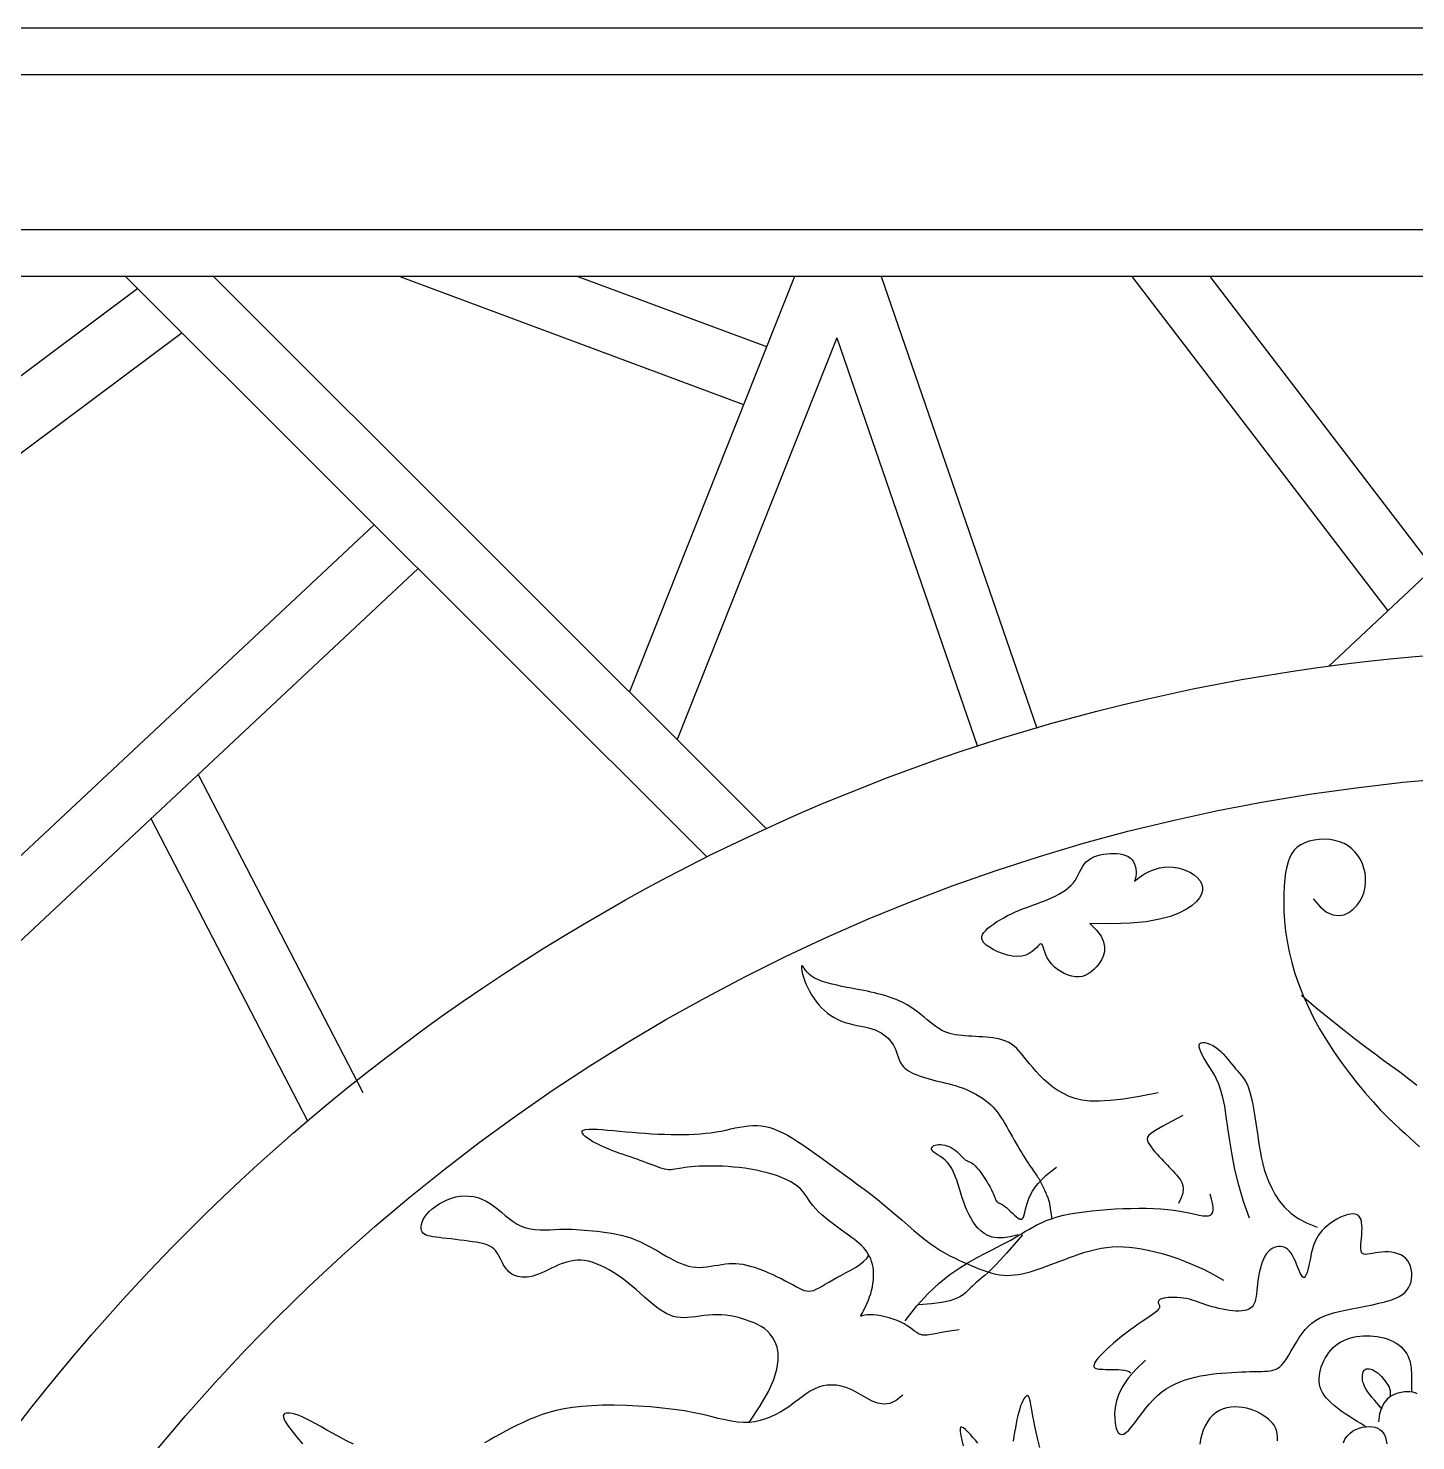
# Model space of a CAD drawing. Extents: x 2475 to 5335, y 627 to 2827.
# Drawn here: x 3400.5 to 3847.7, y 2372.1 to 2827.4 of the extents above; entities that cross this region are included whole.
import ezdxf

# ---------------------------------------------------------------- set-up
doc = ezdxf.new("R2010")
doc.units = 0
doc.header["$MEASUREMENT"] = 0
for name, color, linetype in [('3', 3, 'CONTINUOUS'), ('4', 4, 'CONTINUOUS'), ('7', 7, 'CONTINUOUS')]:
    doc.layers.add(name, color=color, linetype=linetype)

msp = doc.modelspace()

# ---------------------------------------------------------------- linework, layer by layer
at = {"layer": '3', "linetype": 'ByBlock'}
for p, q in [((3431.88, 2747.44), (3619.34, 2560.21)), ((3460.18, 2747.44), (3638.48, 2569.36)), ((3520.25, 2747.44), (3631.07, 2706.2)), ((3577.6, 2747.44), (3638.45, 2724.8)), ((3647.43, 2747.44), (3594.28, 2613.5)), ((3675.4, 2747.44), (3725.55, 2601.8)), ((3756.2, 2747.44), (3838.71, 2639.67)), ((3781.39, 2747.44), (3853.38, 2653.41)), ((3953.71, 2747.44), (3819.58, 2621.73)), ((3435.83, 2743.5), (3267.2, 2617.66)), ((3450.13, 2729.21), (3288.17, 2608.35)), ((3661.08, 2727.6), (3609.69, 2598.11)), ((3661.08, 2727.6), (3706.44, 2595.9)), ((3512.04, 2667.38), (3224.13, 2397.95)), ((3526.2, 2653.24), (3232.41, 2378.3)), ((3455.24, 2586.83), (3508.38, 2484.32)), ((3440.07, 2572.63), (3490.57, 2475.23))]:
    msp.add_line(p, q, dxfattribs=at)
at = {"layer": '3'}
for points in [[(5239.88, 1227.44), (5239.88, 2812.44), (2569.88, 2812.44), (2569.88, 1227.44)], [(5189.88, 1227.44), (5189.88, 2762.44), (2619.88, 2762.44), (2619.88, 1227.44)], [(3814.65, 2546.82), (3816.86, 2544.22), (3818.98, 2542.52), (3821, 2541.61), (3822.88, 2541.36), (3824.62, 2541.67), (3826.2, 2542.42), (3827.59, 2543.49), (3828.78, 2544.76), (3829.75, 2546.14), (3830.5, 2547.58), (3831.05, 2549.08), (3831.4, 2550.61), (3831.57, 2552.15), (3831.56, 2553.69), (3831.37, 2555.21), (3831.03, 2556.69), (3830.53, 2558.11), (3829.89, 2559.46), (3829.1, 2560.72), (3828.17, 2561.88), (3827.1, 2562.92), (3825.91, 2563.82), (3824.59, 2564.59), (3823.15, 2565.19), (3821.6, 2565.62), (3819.97, 2565.87), (3818.29, 2565.97), (3816.62, 2565.9), (3814.98, 2565.69), (3813.41, 2565.33), (3811.95, 2564.82), (3810.64, 2564.19), (3809.52, 2563.42), (3808.56, 2562.5), (3807.76, 2561.43), (3807.1, 2560.19), (3806.56, 2558.76), (3806.13, 2557.13), (3805.78, 2555.28), (3805.52, 2553.19), (3805.32, 2550.87), (3805.19, 2548.33), (3805.15, 2545.59), (3805.22, 2542.67), (3805.41, 2539.6), (3805.75, 2536.4), (3806.23, 2533.09), (3806.89, 2529.71), (3807.74, 2526.26), (3808.77, 2522.76), (3809.99, 2519.22), (3811.4, 2515.65), (3812.99, 2512.06), (3814.77, 2508.45), (3816.74, 2504.84), (3818.9, 2501.22), (3821.23, 2497.63), (3823.71, 2494.09), (3826.27, 2490.65), (3828.87, 2487.34), (3831.46, 2484.22), (3833.99, 2481.32), (3836.4, 2478.69), (3838.66, 2476.36), (3840.71, 2474.37), (3842.59, 2472.65), (3844.32, 2471.11), (3845.93, 2469.68), (3847.45, 2468.27), (3848.91, 2466.81)], [(3742.72, 2538.83), (3744.84, 2536.72), (3746.28, 2534.76), (3747.12, 2532.95), (3747.45, 2531.28), (3747.38, 2529.75), (3746.99, 2528.35), (3746.38, 2527.08), (3745.63, 2525.93), (3744.83, 2524.9), (3743.99, 2523.99), (3743.11, 2523.21), (3742.18, 2522.58), (3741.21, 2522.1), (3740.19, 2521.77), (3739.12, 2521.61), (3738, 2521.63), (3736.83, 2521.82), (3735.64, 2522.18), (3734.45, 2522.68), (3733.3, 2523.31), (3732.2, 2524.05), (3731.18, 2524.89), (3730.29, 2525.79), (3729.53, 2526.76), (3728.93, 2527.76), (3728.47, 2528.76), (3728.12, 2529.71), (3727.85, 2530.57), (3727.62, 2531.31), (3727.4, 2531.87), (3727.17, 2532.22), (3726.89, 2532.31), (3726.54, 2532.12), (3726.09, 2531.7), (3725.55, 2531.12), (3724.88, 2530.45), (3724.08, 2529.77), (3723.14, 2529.13), (3722.05, 2528.61), (3720.78, 2528.29), (3719.35, 2528.2), (3717.79, 2528.34), (3716.17, 2528.67), (3714.55, 2529.15), (3712.99, 2529.75), (3711.55, 2530.43), (3710.29, 2531.16), (3709.26, 2531.89), (3708.52, 2532.61), (3708.06, 2533.3), (3707.85, 2533.98), (3707.87, 2534.65), (3708.1, 2535.31), (3708.52, 2535.97), (3709.1, 2536.63), (3709.82, 2537.3), (3710.65, 2537.98), (3711.6, 2538.67), (3712.63, 2539.36), (3713.74, 2540.04), (3714.91, 2540.71), (3716.14, 2541.36), (3717.41, 2541.98), (3718.7, 2542.57), (3720.01, 2543.12), (3721.32, 2543.65), (3722.64, 2544.15), (3723.96, 2544.63), (3725.27, 2545.11), (3726.57, 2545.59), (3727.85, 2546.08), (3729.11, 2546.59), (3730.35, 2547.12), (3731.54, 2547.69), (3732.69, 2548.28), (3733.78, 2548.91), (3734.8, 2549.58), (3735.73, 2550.3), (3736.57, 2551.05), (3737.3, 2551.86), (3737.93, 2552.72), (3738.46, 2553.61), (3738.94, 2554.51), (3739.39, 2555.41), (3739.83, 2556.3), (3740.31, 2557.15), (3740.85, 2557.94), (3741.47, 2558.66), (3742.2, 2559.29), (3743.03, 2559.83), (3743.95, 2560.29), (3744.94, 2560.67), (3745.98, 2560.97), (3747.05, 2561.19), (3748.15, 2561.34), (3749.24, 2561.43), (3750.33, 2561.45), (3751.38, 2561.4), (3752.4, 2561.27), (3753.35, 2561.07), (3754.24, 2560.78), (3755.04, 2560.4), (3755.74, 2559.92), (3756.32, 2559.35), (3756.78, 2558.68), (3757.12, 2557.93), (3757.36, 2557.14), (3757.5, 2556.33), (3757.57, 2555.54), (3757.57, 2554.79), (3757.52, 2554.11), (3757.43, 2553.53), (3757.32, 2553.07), (3757.21, 2552.74), (3757.12, 2552.54), (3757.09, 2552.45), (3757.13, 2552.48), (3757.28, 2552.63), (3757.55, 2552.88), (3757.99, 2553.25), (3758.6, 2553.71), (3759.37, 2554.24), (3760.3, 2554.81), (3761.35, 2555.38), (3762.53, 2555.92), (3763.8, 2556.39), (3765.17, 2556.76), (3766.59, 2556.99), (3768.07, 2557.07), (3769.57, 2556.98), (3771.06, 2556.74), (3772.51, 2556.37), (3773.89, 2555.86), (3775.16, 2555.24), (3776.31, 2554.5), (3777.28, 2553.66), (3778.07, 2552.74), (3778.63, 2551.73), (3778.93, 2550.65), (3778.96, 2549.52), (3778.68, 2548.34), (3778.05, 2547.13), (3777.07, 2545.9), (3775.69, 2544.65), (3773.87, 2543.41), (3771.56, 2542.22), (3768.67, 2541.12), (3765.11, 2540.18), (3760.82, 2539.42), (3755.71, 2538.92), (3749.7, 2538.7), (3742.72, 2538.83)], [(3764.67, 2484.26), (3758.63, 2483.08), (3753.52, 2482.25), (3749.24, 2481.74), (3745.66, 2481.53), (3742.66, 2481.58), (3740.12, 2481.88), (3737.93, 2482.4), (3735.97, 2483.11), (3734.13, 2483.98), (3732.41, 2484.99), (3730.79, 2486.11), (3729.27, 2487.32), (3727.86, 2488.57), (3726.56, 2489.85), (3725.35, 2491.13), (3724.26, 2492.38), (3723.26, 2493.58), (3722.34, 2494.72), (3721.49, 2495.79), (3720.68, 2496.78), (3719.89, 2497.69), (3719.1, 2498.52), (3718.3, 2499.26), (3717.46, 2499.9), (3716.57, 2500.44), (3715.62, 2500.89), (3714.64, 2501.26), (3713.61, 2501.55), (3712.54, 2501.79), (3711.45, 2501.97), (3710.34, 2502.1), (3709.21, 2502.21), (3708.06, 2502.29), (3706.92, 2502.35), (3705.77, 2502.41), (3704.64, 2502.46), (3703.52, 2502.52), (3702.43, 2502.6), (3701.37, 2502.69), (3700.35, 2502.81), (3699.37, 2502.97), (3698.42, 2503.16), (3697.51, 2503.41), (3696.62, 2503.71), (3695.73, 2504.07), (3694.85, 2504.5), (3693.97, 2505.01), (3693.06, 2505.6), (3692.14, 2506.28), (3691.2, 2507.03), (3690.23, 2507.83), (3689.23, 2508.66), (3688.2, 2509.51), (3687.14, 2510.34), (3686.05, 2511.15), (3684.93, 2511.91), (3683.78, 2512.6), (3682.6, 2513.23), (3681.4, 2513.8), (3680.2, 2514.32), (3679, 2514.78), (3677.8, 2515.2), (3676.62, 2515.57), (3675.47, 2515.91), (3674.34, 2516.21), (3673.23, 2516.48), (3672.12, 2516.74), (3670.99, 2516.98), (3669.82, 2517.22), (3668.59, 2517.46), (3667.28, 2517.71), (3665.88, 2517.97), (3664.37, 2518.25), (3662.79, 2518.56), (3661.18, 2518.91), (3659.57, 2519.29), (3658, 2519.7), (3656.53, 2520.17), (3655.17, 2520.68), (3653.98, 2521.24), (3652.99, 2521.86), (3652.18, 2522.5), (3651.53, 2523.14), (3651.03, 2523.74), (3650.64, 2524.29), (3650.35, 2524.74), (3650.14, 2525.07), (3649.98, 2525.24), (3649.86, 2525.24), (3649.78, 2525.08), (3649.75, 2524.75), (3649.77, 2524.29), (3649.84, 2523.69), (3649.98, 2522.97), (3650.19, 2522.15), (3650.46, 2521.24), (3650.82, 2520.25), (3651.26, 2519.2), (3651.77, 2518.1), (3652.35, 2516.98), (3652.99, 2515.86), (3653.71, 2514.75), (3654.48, 2513.66), (3655.32, 2512.63), (3656.21, 2511.67), (3657.16, 2510.77), (3658.16, 2509.95), (3659.2, 2509.19), (3660.3, 2508.51), (3661.43, 2507.91), (3662.6, 2507.38), (3663.82, 2506.93), (3665.06, 2506.56), (3666.32, 2506.25), (3667.59, 2505.98), (3668.85, 2505.72), (3670.09, 2505.47), (3671.29, 2505.2), (3672.44, 2504.88), (3673.52, 2504.51), (3674.53, 2504.06), (3675.46, 2503.55), (3676.31, 2502.97), (3677.07, 2502.36), (3677.76, 2501.71), (3678.37, 2501.03), (3678.9, 2500.35), (3679.35, 2499.66), (3679.72, 2498.98), (3680.03, 2498.32), (3680.28, 2497.67), (3680.5, 2497.04), (3680.7, 2496.42), (3680.89, 2495.82), (3681.08, 2495.25), (3681.29, 2494.69), (3681.54, 2494.15), (3681.83, 2493.64), (3682.17, 2493.15), (3682.57, 2492.67), (3683.03, 2492.22), (3683.58, 2491.77), (3684.21, 2491.35), (3684.93, 2490.93), (3685.76, 2490.53), (3686.66, 2490.14), (3687.64, 2489.76), (3688.68, 2489.4), (3689.76, 2489.06), (3690.86, 2488.73), (3691.96, 2488.43), (3693.06, 2488.14), (3694.15, 2487.88), (3695.21, 2487.63), (3696.27, 2487.38), (3697.31, 2487.13), (3698.36, 2486.85), (3699.41, 2486.56), (3700.48, 2486.22), (3701.56, 2485.84), (3702.66, 2485.4), (3703.77, 2484.91), (3704.88, 2484.37), (3705.98, 2483.79), (3707.04, 2483.17), (3708.06, 2482.51), (3709.03, 2481.82), (3709.94, 2481.11), (3710.76, 2480.37), (3711.52, 2479.6), (3712.22, 2478.81), (3712.88, 2477.99), (3713.5, 2477.13), (3714.1, 2476.23), (3714.69, 2475.3), (3715.28, 2474.32), (3715.87, 2473.3), (3716.48, 2472.24), (3717.09, 2471.17), (3717.7, 2470.08), (3718.32, 2468.99), (3718.93, 2467.91), (3719.53, 2466.85), (3720.13, 2465.83), (3720.72, 2464.85), (3721.29, 2463.92), (3721.84, 2463.04), (3722.38, 2462.21), (3722.89, 2461.43), (3723.37, 2460.7), (3723.83, 2460.03), (3724.26, 2459.41), (3724.65, 2458.84), (3725.01, 2458.33), (3725.34, 2457.85), (3725.65, 2457.41), (3725.94, 2456.98), (3726.2, 2456.58), (3726.45, 2456.17), (3726.68, 2455.77), (3726.91, 2455.35), (3727.12, 2454.93), (3727.32, 2454.5), (3727.52, 2454.07), (3727.71, 2453.64), (3727.9, 2453.21), (3728.08, 2452.79), (3728.26, 2452.37), (3728.44, 2451.97), (3728.62, 2451.58), (3728.8, 2451.2), (3728.96, 2450.83), (3729.11, 2450.47), (3729.25, 2450.12), (3729.37, 2449.79), (3729.48, 2449.46), (3729.56, 2449.14), (3729.63, 2448.79), (3729.7, 2448.36), (3729.78, 2447.81), (3729.88, 2447.1), (3730.02, 2446.17), (3730.21, 2445), (3730.45, 2443.52)], [(3810.89, 2515.72), (3815.55, 2511.8), (3819.95, 2508.19), (3824.07, 2504.89), (3827.89, 2501.9), (3831.41, 2499.2), (3834.61, 2496.8), (3837.47, 2494.68), (3839.97, 2492.85), (3842.11, 2491.3), (3843.94, 2489.97), (3845.5, 2488.8), (3846.84, 2487.73), (3848.01, 2486.72)], [(3794.15, 2443.84), (3792.19, 2449.24), (3790.64, 2454.48), (3789.43, 2459.52), (3788.5, 2464.31), (3787.77, 2468.79), (3787.18, 2472.92), (3786.66, 2476.65), (3786.13, 2479.91), (3785.56, 2482.69), (3784.92, 2485.03), (3784.25, 2487), (3783.54, 2488.65), (3782.82, 2490.05), (3782.09, 2491.28), (3781.37, 2492.38), (3780.67, 2493.43), (3780.01, 2494.48), (3779.4, 2495.51), (3778.87, 2496.51), (3778.44, 2497.45), (3778.13, 2498.3), (3777.96, 2499.04), (3777.95, 2499.65), (3778.12, 2500.1), (3778.49, 2500.38), (3779.04, 2500.48), (3779.72, 2500.43), (3780.51, 2500.24), (3781.37, 2499.91), (3782.27, 2499.47), (3783.18, 2498.92), (3784.07, 2498.28), (3784.91, 2497.56), (3785.69, 2496.79), (3786.44, 2495.97), (3787.14, 2495.13), (3787.8, 2494.29), (3788.44, 2493.47), (3789.06, 2492.7), (3789.65, 2491.98), (3790.24, 2491.33), (3790.81, 2490.72), (3791.37, 2490.1), (3791.91, 2489.45), (3792.44, 2488.7), (3792.95, 2487.83), (3793.44, 2486.8), (3793.9, 2485.55), (3794.35, 2484.07), (3794.77, 2482.38), (3795.17, 2480.53), (3795.54, 2478.56), (3795.89, 2476.52), (3796.22, 2474.45), (3796.53, 2472.39), (3796.82, 2470.4), (3797.08, 2468.49), (3797.35, 2466.65), (3797.64, 2464.87), (3797.98, 2463.11), (3798.38, 2461.34), (3798.89, 2459.53), (3799.51, 2457.67), (3800.27, 2455.72), (3801.21, 2453.68), (3802.35, 2451.57), (3803.74, 2449.47), (3805.42, 2447.42), (3807.45, 2445.49), (3809.86, 2443.72), (3812.69, 2442.19), (3815.99, 2440.93)], [(3700.59, 2407.88), (3697.4, 2407.37), (3694.86, 2406.93), (3692.89, 2406.58), (3691.38, 2406.32), (3690.24, 2406.15), (3689.38, 2406.09), (3688.69, 2406.13), (3688.09, 2406.3), (3687.49, 2406.59), (3686.86, 2406.98), (3686.2, 2407.45), (3685.48, 2407.98), (3684.69, 2408.56), (3683.82, 2409.15), (3682.86, 2409.74), (3681.78, 2410.3), (3680.58, 2410.82), (3679.3, 2411.29), (3677.97, 2411.71), (3676.62, 2412.06), (3675.29, 2412.34), (3674.03, 2412.55), (3672.86, 2412.68), (3671.83, 2412.73), (3670.95, 2412.69), (3670.24, 2412.59), (3669.69, 2412.46), (3669.28, 2412.33), (3669, 2412.24), (3668.86, 2412.22), (3668.83, 2412.29), (3668.91, 2412.48), (3669.1, 2412.83), (3669.37, 2413.33), (3669.7, 2413.95), (3670.08, 2414.68), (3670.49, 2415.51), (3670.91, 2416.42), (3671.32, 2417.4), (3671.7, 2418.43), (3672.05, 2419.49), (3672.34, 2420.57), (3672.58, 2421.67), (3672.77, 2422.78), (3672.9, 2423.87), (3672.97, 2424.96), (3672.98, 2426.01), (3672.92, 2427.03), (3672.79, 2428.01), (3672.6, 2428.95), (3672.35, 2429.84), (3672.04, 2430.69), (3671.67, 2431.5), (3671.25, 2432.27), (3670.77, 2433), (3670.25, 2433.7), (3669.68, 2434.37), (3669.06, 2435.02), (3668.37, 2435.65), (3667.62, 2436.29), (3666.8, 2436.95), (3665.9, 2437.64), (3664.9, 2438.37), (3663.82, 2439.16), (3662.63, 2440.01), (3661.38, 2440.92), (3660.09, 2441.87), (3658.79, 2442.86), (3657.53, 2443.87), (3656.32, 2444.89), (3655.21, 2445.91), (3654.23, 2446.92), (3653.39, 2447.91), (3652.67, 2448.87), (3652.03, 2449.81), (3651.42, 2450.72), (3650.81, 2451.61), (3650.15, 2452.46), (3649.4, 2453.28), (3648.52, 2454.07), (3647.48, 2454.83), (3646.29, 2455.55), (3644.96, 2456.22), (3643.52, 2456.86), (3641.97, 2457.45), (3640.33, 2457.99), (3638.63, 2458.48), (3636.87, 2458.92), (3635.08, 2459.3), (3633.27, 2459.63), (3631.45, 2459.91), (3629.64, 2460.13), (3627.84, 2460.32), (3626.07, 2460.46), (3624.34, 2460.56), (3622.67, 2460.62), (3621.07, 2460.65), (3619.54, 2460.65), (3618.08, 2460.61), (3616.71, 2460.56), (3615.42, 2460.48), (3614.22, 2460.38), (3613.12, 2460.26), (3612.11, 2460.13), (3611.21, 2459.99), (3610.38, 2459.85), (3609.63, 2459.72), (3608.93, 2459.6), (3608.26, 2459.52), (3607.61, 2459.47), (3606.96, 2459.47), (3606.29, 2459.53), (3605.59, 2459.65), (3604.85, 2459.83), (3604.09, 2460.07), (3603.28, 2460.35), (3602.45, 2460.66), (3601.58, 2460.99), (3600.67, 2461.35), (3599.73, 2461.71), (3598.76, 2462.07), (3597.76, 2462.44), (3596.73, 2462.81), (3595.67, 2463.18), (3594.59, 2463.56), (3593.49, 2463.94), (3592.37, 2464.34), (3591.24, 2464.74), (3590.1, 2465.16), (3588.95, 2465.58), (3587.81, 2466.03), (3586.69, 2466.48), (3585.58, 2466.96), (3584.51, 2467.45), (3583.48, 2467.97), (3582.5, 2468.5), (3581.58, 2469.05), (3580.74, 2469.62), (3580.03, 2470.17), (3579.48, 2470.7), (3579.11, 2471.19), (3578.97, 2471.62), (3579.07, 2471.98), (3579.46, 2472.26), (3580.16, 2472.44), (3581.15, 2472.53), (3582.38, 2472.54), (3583.83, 2472.49), (3585.47, 2472.38), (3587.25, 2472.24), (3589.14, 2472.07), (3591.12, 2471.89), (3593.14, 2471.71), (3595.2, 2471.54), (3597.28, 2471.37), (3599.37, 2471.21), (3601.46, 2471.07), (3603.54, 2470.96), (3605.6, 2470.87), (3607.62, 2470.8), (3609.6, 2470.78), (3611.54, 2470.78), (3613.42, 2470.83), (3615.27, 2470.91), (3617.07, 2471.03), (3618.82, 2471.2), (3620.53, 2471.4), (3622.19, 2471.65), (3623.8, 2471.94), (3625.38, 2472.26), (3626.91, 2472.59), (3628.41, 2472.91), (3629.87, 2473.2), (3631.3, 2473.44), (3632.7, 2473.62), (3634.08, 2473.71), (3635.44, 2473.71), (3636.78, 2473.6), (3638.13, 2473.38), (3639.48, 2473.05), (3640.86, 2472.6), (3642.27, 2472.04), (3643.73, 2471.36), (3645.25, 2470.56), (3646.83, 2469.64), (3648.47, 2468.6), (3650.18, 2467.46), (3651.95, 2466.24), (3653.78, 2464.94), (3655.66, 2463.59), (3657.59, 2462.18), (3659.57, 2460.74), (3661.59, 2459.27), (3663.65, 2457.78), (3665.74, 2456.27), (3667.84, 2454.72), (3669.94, 2453.15), (3672.04, 2451.55), (3674.13, 2449.92), (3676.19, 2448.25), (3678.23, 2446.56), (3680.22, 2444.85), (3682.17, 2443.15), (3684.08, 2441.49), (3685.95, 2439.89), (3687.77, 2438.36), (3689.53, 2436.94), (3691.24, 2435.64), (3692.9, 2434.49), (3694.5, 2433.46), (3696.06, 2432.55), (3697.57, 2431.73), (3699.04, 2431), (3700.48, 2430.32), (3701.88, 2429.69), (3703.26, 2429.1), (3704.61, 2428.51), (3705.95, 2427.95), (3707.26, 2427.42), (3708.55, 2426.93), (3709.83, 2426.49), (3711.09, 2426.11), (3712.34, 2425.8), (3713.58, 2425.58), (3714.8, 2425.44), (3716.02, 2425.39), (3717.23, 2425.42), (3718.45, 2425.52), (3719.67, 2425.69), (3720.9, 2425.92), (3722.14, 2426.21), (3723.41, 2426.55), (3724.69, 2426.93), (3726, 2427.36), (3727.35, 2427.83), (3728.72, 2428.32), (3730.12, 2428.85), (3731.57, 2429.4), (3733.05, 2429.97), (3734.57, 2430.55), (3736.14, 2431.14), (3737.75, 2431.74), (3739.4, 2432.31), (3741.08, 2432.85), (3742.79, 2433.35), (3744.52, 2433.79), (3746.28, 2434.15), (3748.04, 2434.43), (3749.83, 2434.61), (3751.63, 2434.68), (3753.48, 2434.65), (3755.37, 2434.53), (3757.33, 2434.3), (3759.36, 2433.98), (3761.48, 2433.56), (3763.7, 2433.04), (3766.03, 2432.42), (3768.48, 2431.68), (3771.05, 2430.82), (3773.74, 2429.8), (3776.56, 2428.62), (3779.51, 2427.25), (3782.58, 2425.67), (3785.79, 2423.88)], [(3772.68, 2476.99), (3769.03, 2475.03), (3766.21, 2473.48), (3764.11, 2472.27), (3762.65, 2471.33), (3761.72, 2470.59), (3761.24, 2469.98), (3761.1, 2469.43), (3761.21, 2468.86), (3761.49, 2468.24), (3761.9, 2467.54), (3762.41, 2466.8), (3763.01, 2466.03), (3763.67, 2465.24), (3764.36, 2464.45), (3765.07, 2463.67), (3765.76, 2462.92), (3766.43, 2462.22), (3767.07, 2461.55), (3767.69, 2460.9), (3768.29, 2460.27), (3768.88, 2459.65), (3769.48, 2459.02), (3770.07, 2458.38), (3770.68, 2457.71), (3771.29, 2457), (3771.87, 2456.24), (3772.34, 2455.38), (3772.66, 2454.39), (3772.77, 2453.25), (3772.6, 2451.93), (3772.11, 2450.39), (3771.23, 2448.62)], [(3719.52, 2438.43), (3716.97, 2437.79), (3714.76, 2437.49), (3712.86, 2437.49), (3711.22, 2437.76), (3709.81, 2438.24), (3708.59, 2438.92), (3707.53, 2439.74), (3706.6, 2440.67), (3705.75, 2441.69), (3704.98, 2442.77), (3704.28, 2443.92), (3703.65, 2445.12), (3703.06, 2446.38), (3702.53, 2447.69), (3702.03, 2449.04), (3701.56, 2450.43), (3701.11, 2451.86), (3700.68, 2453.29), (3700.24, 2454.71), (3699.79, 2456.1), (3699.3, 2457.43), (3698.78, 2458.69), (3698.2, 2459.84), (3697.56, 2460.86), (3696.84, 2461.75), (3696.07, 2462.5), (3695.28, 2463.14), (3694.51, 2463.7), (3693.77, 2464.17), (3693.1, 2464.6), (3692.53, 2464.98), (3692.09, 2465.35), (3691.81, 2465.71), (3691.67, 2466.06), (3691.67, 2466.4), (3691.79, 2466.71), (3692.03, 2466.99), (3692.37, 2467.22), (3692.8, 2467.41), (3693.31, 2467.53), (3693.89, 2467.59), (3694.52, 2467.58), (3695.19, 2467.5), (3695.89, 2467.36), (3696.6, 2467.16), (3697.3, 2466.9), (3697.99, 2466.58), (3698.65, 2466.2), (3699.26, 2465.76), (3699.84, 2465.29), (3700.37, 2464.8), (3700.86, 2464.3), (3701.32, 2463.82), (3701.75, 2463.38), (3702.16, 2463), (3702.53, 2462.68), (3702.89, 2462.45), (3703.23, 2462.27), (3703.57, 2462.13), (3703.93, 2461.98), (3704.3, 2461.8), (3704.72, 2461.55), (3705.17, 2461.21), (3705.69, 2460.74), (3706.26, 2460.12), (3706.89, 2459.37), (3707.54, 2458.52), (3708.21, 2457.6), (3708.86, 2456.64), (3709.48, 2455.68), (3710.04, 2454.73), (3710.54, 2453.83), (3710.95, 2453), (3711.29, 2452.26), (3711.57, 2451.59), (3711.8, 2450.99), (3712.01, 2450.47), (3712.2, 2450.03), (3712.39, 2449.65), (3712.61, 2449.34), (3712.85, 2449.1), (3713.13, 2448.9), (3713.45, 2448.72), (3713.82, 2448.54), (3714.23, 2448.33), (3714.69, 2448.06), (3715.2, 2447.72), (3715.76, 2447.28), (3716.38, 2446.73), (3717.03, 2446.1), (3717.7, 2445.44), (3718.37, 2444.81), (3719.02, 2444.25), (3719.62, 2443.82), (3720.16, 2443.56), (3720.62, 2443.52), (3720.98, 2443.74), (3721.27, 2444.21), (3721.51, 2444.87), (3721.73, 2445.71), (3721.96, 2446.69), (3722.23, 2447.78), (3722.56, 2448.93), (3722.98, 2450.13), (3723.52, 2451.34), (3724.2, 2452.56), (3725.02, 2453.79), (3726.01, 2455.03), (3727.18, 2456.3), (3728.54, 2457.59), (3730.11, 2458.91), (3731.9, 2460.26)], [(3632.89, 2377.98), (3636.46, 2383.33), (3639.05, 2387.94), (3640.8, 2391.86), (3641.84, 2395.18), (3642.27, 2397.97), (3642.24, 2400.3), (3641.85, 2402.24), (3641.24, 2403.88), (3640.51, 2405.26), (3639.68, 2406.44), (3638.77, 2407.42), (3637.78, 2408.26), (3636.73, 2408.96), (3635.61, 2409.55), (3634.44, 2410.07), (3633.23, 2410.54), (3631.99, 2410.99), (3630.71, 2411.4), (3629.4, 2411.77), (3628.07, 2412.09), (3626.72, 2412.36), (3625.35, 2412.56), (3623.96, 2412.68), (3622.55, 2412.73), (3621.14, 2412.69), (3619.72, 2412.58), (3618.31, 2412.42), (3616.92, 2412.24), (3615.56, 2412.06), (3614.24, 2411.91), (3612.96, 2411.8), (3611.75, 2411.76), (3610.6, 2411.8), (3609.5, 2411.95), (3608.43, 2412.19), (3607.38, 2412.55), (3606.33, 2413.01), (3605.26, 2413.6), (3604.16, 2414.31), (3603.01, 2415.15), (3601.79, 2416.12), (3600.52, 2417.21), (3599.19, 2418.37), (3597.82, 2419.58), (3596.42, 2420.81), (3594.99, 2422.04), (3593.54, 2423.23), (3592.09, 2424.37), (3590.63, 2425.41), (3589.18, 2426.36), (3587.75, 2427.22), (3586.34, 2427.97), (3584.95, 2428.63), (3583.6, 2429.17), (3582.3, 2429.61), (3581.04, 2429.94), (3579.84, 2430.16), (3578.69, 2430.27), (3577.57, 2430.28), (3576.49, 2430.2), (3575.43, 2430.03), (3574.39, 2429.79), (3573.35, 2429.47), (3572.3, 2429.1), (3571.25, 2428.66), (3570.2, 2428.19), (3569.14, 2427.69), (3568.09, 2427.19), (3567.05, 2426.69), (3566.02, 2426.23), (3565.02, 2425.81), (3564.05, 2425.46), (3563.11, 2425.18), (3562.21, 2424.98), (3561.34, 2424.85), (3560.52, 2424.79), (3559.73, 2424.8), (3558.98, 2424.88), (3558.28, 2425.02), (3557.62, 2425.22), (3557, 2425.47), (3556.43, 2425.78), (3555.9, 2426.15), (3555.4, 2426.56), (3554.94, 2427.03), (3554.51, 2427.55), (3554.11, 2428.12), (3553.73, 2428.73), (3553.38, 2429.39), (3553.04, 2430.07), (3552.69, 2430.78), (3552.34, 2431.47), (3551.96, 2432.16), (3551.55, 2432.81), (3551.09, 2433.41), (3550.58, 2433.94), (3550, 2434.41), (3549.34, 2434.8), (3548.61, 2435.13), (3547.8, 2435.41), (3546.91, 2435.66), (3545.92, 2435.87), (3544.84, 2436.06), (3543.66, 2436.25), (3542.39, 2436.43), (3541.04, 2436.61), (3539.64, 2436.79), (3538.23, 2436.96), (3536.83, 2437.13), (3535.47, 2437.29), (3534.18, 2437.44), (3532.98, 2437.58), (3531.9, 2437.72), (3530.95, 2437.85), (3530.11, 2438), (3529.39, 2438.17), (3528.77, 2438.39), (3528.25, 2438.66), (3527.84, 2438.99), (3527.52, 2439.4), (3527.29, 2439.9), (3527.17, 2440.48), (3527.15, 2441.13), (3527.25, 2441.84), (3527.47, 2442.6), (3527.83, 2443.41), (3528.33, 2444.24), (3528.98, 2445.1), (3529.78, 2445.97), (3530.73, 2446.82), (3531.79, 2447.65), (3532.97, 2448.43), (3534.22, 2449.15), (3535.55, 2449.77), (3536.92, 2450.29), (3538.32, 2450.68), (3539.74, 2450.92), (3541.16, 2451.02), (3542.57, 2450.97), (3543.98, 2450.78), (3545.37, 2450.45), (3546.74, 2449.98), (3548.07, 2449.37), (3549.37, 2448.62), (3550.62, 2447.74), (3551.84, 2446.76), (3553.05, 2445.73), (3554.27, 2444.69), (3555.49, 2443.68), (3556.76, 2442.73), (3558.07, 2441.9), (3559.44, 2441.22), (3560.89, 2440.72), (3562.4, 2440.39), (3563.95, 2440.19), (3565.52, 2440.1), (3567.1, 2440.09), (3568.67, 2440.13), (3570.21, 2440.19), (3571.7, 2440.25), (3573.12, 2440.28), (3574.49, 2440.28), (3575.83, 2440.25), (3577.14, 2440.19), (3578.45, 2440.11), (3579.77, 2440.01), (3581.11, 2439.89), (3582.5, 2439.76), (3583.94, 2439.62), (3585.42, 2439.46), (3586.94, 2439.26), (3588.49, 2439.02), (3590.06, 2438.73), (3591.63, 2438.38), (3593.2, 2437.96), (3594.76, 2437.46), (3596.29, 2436.87), (3597.8, 2436.21), (3599.28, 2435.49), (3600.73, 2434.73), (3602.15, 2433.95), (3603.53, 2433.16), (3604.87, 2432.39), (3606.17, 2431.64), (3607.42, 2430.94), (3608.63, 2430.29), (3609.82, 2429.7), (3610.99, 2429.19), (3612.15, 2428.75), (3613.3, 2428.4), (3614.46, 2428.15), (3615.63, 2428), (3616.83, 2427.97), (3618.04, 2428.02), (3619.25, 2428.15), (3620.47, 2428.32), (3621.69, 2428.53), (3622.89, 2428.74), (3624.07, 2428.93), (3625.22, 2429.1), (3626.34, 2429.2), (3627.45, 2429.25), (3628.55, 2429.23), (3629.67, 2429.14), (3630.81, 2428.98), (3632, 2428.74), (3633.24, 2428.41), (3634.57, 2428), (3635.97, 2427.51), (3637.44, 2426.94), (3638.94, 2426.31), (3640.45, 2425.64), (3641.94, 2424.95), (3643.37, 2424.25), (3644.73, 2423.57), (3645.97, 2422.91), (3647.09, 2422.3), (3648.1, 2421.75), (3649.01, 2421.26), (3649.84, 2420.87), (3650.63, 2420.56), (3651.38, 2420.37), (3652.13, 2420.3), (3652.89, 2420.37), (3653.68, 2420.57), (3654.52, 2420.91), (3655.42, 2421.36), (3656.38, 2421.91), (3657.42, 2422.54), (3658.56, 2423.23), (3659.8, 2423.97), (3661.15, 2424.73), (3662.61, 2425.51), (3664.14, 2426.31), (3665.68, 2427.13), (3667.17, 2427.99), (3668.55, 2428.88), (3669.76, 2429.83), (3670.75, 2430.83), (3671.46, 2431.88)], [(3683.11, 2410.79), (3686.9, 2415.56), (3690.58, 2419.57), (3694.13, 2422.89), (3697.53, 2425.63), (3700.72, 2427.87), (3703.7, 2429.69), (3706.41, 2431.18), (3708.84, 2432.43), (3710.97, 2433.52), (3712.82, 2434.47), (3714.43, 2435.32), (3715.87, 2436.09), (3717.16, 2436.8), (3718.35, 2437.47), (3719.49, 2438.13), (3720.62, 2438.79), (3721.77, 2439.49), (3722.98, 2440.21), (3724.25, 2440.94), (3725.61, 2441.66), (3727.06, 2442.36), (3728.62, 2443.04), (3730.31, 2443.67), (3732.15, 2444.25), (3734.13, 2444.76), (3736.26, 2445.21), (3738.51, 2445.6), (3740.85, 2445.93), (3743.28, 2446.21), (3745.77, 2446.45), (3748.29, 2446.64), (3750.84, 2446.8), (3753.38, 2446.92), (3755.91, 2447), (3758.41, 2447.03), (3760.85, 2447.02), (3763.22, 2446.96), (3765.51, 2446.85), (3767.7, 2446.67), (3769.77, 2446.43), (3771.7, 2446.13), (3773.49, 2445.79), (3775.14, 2445.44), (3776.63, 2445.11), (3777.96, 2444.84), (3779.12, 2444.64), (3780.12, 2444.56), (3780.94, 2444.61), (3781.57, 2444.84), (3782.04, 2445.23), (3782.33, 2445.81), (3782.45, 2446.57), (3782.42, 2447.52), (3782.23, 2448.66), (3781.9, 2449.99), (3781.42, 2451.53)], [(3760.65, 2398.01), (3757.49, 2395.08), (3755.06, 2392.3), (3753.27, 2389.67), (3752.03, 2387.21), (3751.24, 2384.92), (3750.82, 2382.82), (3750.67, 2380.92), (3750.7, 2379.22), (3750.83, 2377.74), (3751.06, 2376.49), (3751.38, 2375.49), (3751.79, 2374.75), (3752.29, 2374.29), (3752.88, 2374.12), (3753.56, 2374.26), (3754.34, 2374.73), (3755.2, 2375.53), (3756.15, 2376.6), (3757.17, 2377.9), (3758.27, 2379.34), (3759.42, 2380.88), (3760.63, 2382.44), (3761.89, 2383.97), (3763.2, 2385.4), (3764.53, 2386.69), (3765.91, 2387.83), (3767.32, 2388.83), (3768.76, 2389.71), (3770.25, 2390.47), (3771.78, 2391.13), (3773.35, 2391.7), (3774.97, 2392.19), (3776.63, 2392.61), (3778.32, 2392.97), (3780.03, 2393.28), (3781.75, 2393.53), (3783.46, 2393.73), (3785.16, 2393.9), (3786.82, 2394.03), (3788.44, 2394.13), (3790, 2394.21), (3791.51, 2394.27), (3792.94, 2394.32), (3794.31, 2394.36), (3795.61, 2394.39), (3796.82, 2394.42), (3797.95, 2394.46), (3799, 2394.5), (3799.96, 2394.55), (3800.84, 2394.64), (3801.66, 2394.8), (3802.43, 2395.04), (3803.16, 2395.4), (3803.88, 2395.89), (3804.59, 2396.55), (3805.31, 2397.41), (3806.05, 2398.46), (3806.82, 2399.68), (3807.61, 2401.03), (3808.44, 2402.45), (3809.3, 2403.9), (3810.19, 2405.33), (3811.13, 2406.7), (3812.11, 2407.95), (3813.13, 2409.06), (3814.22, 2410.02), (3815.39, 2410.86), (3816.66, 2411.59), (3818.04, 2412.23), (3819.55, 2412.8), (3821.21, 2413.31), (3823.03, 2413.77), (3825.02, 2414.22), (3827.15, 2414.65), (3829.34, 2415.07), (3831.56, 2415.5), (3833.74, 2415.94), (3835.83, 2416.4), (3837.78, 2416.89), (3839.54, 2417.41), (3841.05, 2417.98), (3842.34, 2418.6), (3843.41, 2419.26), (3844.29, 2419.97), (3844.99, 2420.74), (3845.53, 2421.55), (3845.93, 2422.43), (3846.21, 2423.35), (3846.39, 2424.33), (3846.46, 2425.35), (3846.42, 2426.37), (3846.27, 2427.38), (3846.01, 2428.36), (3845.63, 2429.29), (3845.13, 2430.13), (3844.51, 2430.87), (3843.77, 2431.49), (3842.92, 2431.99), (3841.99, 2432.38), (3840.99, 2432.67), (3839.95, 2432.86), (3838.88, 2432.97), (3837.81, 2432.99), (3836.75, 2432.93), (3835.72, 2432.81), (3834.74, 2432.65), (3833.82, 2432.48), (3832.97, 2432.32), (3832.2, 2432.22), (3831.54, 2432.18), (3830.99, 2432.25), (3830.56, 2432.45), (3830.26, 2432.8), (3830.07, 2433.29), (3829.99, 2433.91), (3829.98, 2434.64), (3830.03, 2435.47), (3830.11, 2436.38), (3830.21, 2437.36), (3830.31, 2438.39), (3830.39, 2439.44), (3830.42, 2440.5), (3830.39, 2441.53), (3830.28, 2442.49), (3830.07, 2443.36), (3829.73, 2444.1), (3829.25, 2444.67), (3828.61, 2445.06), (3827.8, 2445.22), (3826.84, 2445.18), (3825.78, 2444.97), (3824.64, 2444.6), (3823.47, 2444.11), (3822.3, 2443.52), (3821.17, 2442.86), (3820.12, 2442.15), (3819.17, 2441.41), (3818.33, 2440.65), (3817.59, 2439.89), (3816.95, 2439.11), (3816.39, 2438.34), (3815.9, 2437.58), (3815.49, 2436.82), (3815.14, 2436.08), (3814.85, 2435.37), (3814.61, 2434.66), (3814.4, 2433.95), (3814.22, 2433.23), (3814.05, 2432.49), (3813.9, 2431.72), (3813.74, 2430.9), (3813.56, 2430.02), (3813.37, 2429.09), (3813.16, 2428.13), (3812.92, 2427.2), (3812.67, 2426.35), (3812.4, 2425.63), (3812.11, 2425.08), (3811.81, 2424.75), (3811.5, 2424.69), (3811.18, 2424.93), (3810.84, 2425.43), (3810.49, 2426.15), (3810.12, 2427.02), (3809.74, 2427.99), (3809.33, 2429.02), (3808.91, 2430.03), (3808.47, 2430.99), (3808, 2431.84), (3807.51, 2432.58), (3807, 2433.21), (3806.46, 2433.73), (3805.91, 2434.15), (3805.33, 2434.45), (3804.72, 2434.65), (3804.1, 2434.75), (3803.45, 2434.74), (3802.79, 2434.63), (3802.13, 2434.41), (3801.47, 2434.08), (3800.83, 2433.64), (3800.22, 2433.08), (3799.65, 2432.4), (3799.12, 2431.6), (3798.65, 2430.67), (3798.23, 2429.65), (3797.86, 2428.55), (3797.54, 2427.38), (3797.27, 2426.19), (3797.04, 2424.98), (3796.85, 2423.79), (3796.69, 2422.62), (3796.57, 2421.52), (3796.47, 2420.47), (3796.37, 2419.49), (3796.25, 2418.58), (3796.11, 2417.74), (3795.93, 2416.98), (3795.68, 2416.3), (3795.36, 2415.71), (3794.95, 2415.21), (3794.45, 2414.8), (3793.87, 2414.47), (3793.2, 2414.21), (3792.46, 2414.03), (3791.64, 2413.92), (3790.74, 2413.88), (3789.78, 2413.9), (3788.74, 2413.97), (3787.66, 2414.09), (3786.54, 2414.26), (3785.41, 2414.47), (3784.27, 2414.71), (3783.15, 2414.99), (3782.07, 2415.28), (3781.04, 2415.59), (3780.07, 2415.92), (3779.15, 2416.24), (3778.27, 2416.57), (3777.41, 2416.88), (3776.56, 2417.18), (3775.7, 2417.45), (3774.81, 2417.69), (3773.88, 2417.9), (3772.9, 2418.06), (3771.88, 2418.17), (3770.86, 2418.24), (3769.86, 2418.28), (3768.89, 2418.27), (3767.99, 2418.22), (3767.17, 2418.14), (3766.47, 2418.02), (3765.9, 2417.87), (3765.46, 2417.68), (3765.12, 2417.48), (3764.9, 2417.26), (3764.76, 2417.03), (3764.7, 2416.79), (3764.71, 2416.55), (3764.77, 2416.32), (3764.88, 2416.1), (3765.01, 2415.87), (3765.11, 2415.64), (3765.17, 2415.38), (3765.15, 2415.09), (3765.01, 2414.75), (3764.74, 2414.36), (3764.29, 2413.9), (3763.64, 2413.36), (3762.82, 2412.74), (3761.84, 2412.06), (3760.74, 2411.3), (3759.53, 2410.49), (3758.25, 2409.62), (3756.91, 2408.69), (3755.55, 2407.71), (3754.19, 2406.69), (3752.84, 2405.64), (3751.54, 2404.58), (3750.29, 2403.53), (3749.11, 2402.5), (3748.02, 2401.51), (3747.05, 2400.57), (3746.2, 2399.71), (3745.5, 2398.94), (3744.94, 2398.25), (3744.52, 2397.64), (3744.22, 2397.12), (3744.04, 2396.67), (3743.97, 2396.28), (3744.01, 2395.96), (3744.14, 2395.71), (3744.37, 2395.51), (3744.69, 2395.36), (3745.1, 2395.25), (3745.61, 2395.18), (3746.22, 2395.13), (3746.92, 2395.11), (3747.73, 2395.1), (3748.63, 2395.1), (3749.63, 2395.1), (3750.69, 2395.09), (3751.77, 2395.04), (3752.82, 2394.97), (3753.8, 2394.84), (3754.67, 2394.64), (3755.39, 2394.37), (3755.91, 2394.01)], [(3720.98, 2438.43), (3718.21, 2435.2), (3715.86, 2432.54), (3713.89, 2430.38), (3712.26, 2428.66), (3710.9, 2427.3), (3709.77, 2426.23), (3708.82, 2425.38), (3707.99, 2424.67), (3707.26, 2424.04), (3706.59, 2423.48), (3705.97, 2422.95), (3705.39, 2422.45), (3704.84, 2421.96), (3704.3, 2421.46), (3703.76, 2420.93), (3703.2, 2420.37), (3702.6, 2419.75), (3701.84, 2419.1), (3700.82, 2418.45), (3699.41, 2417.8), (3697.5, 2417.2), (3694.95, 2416.67), (3691.65, 2416.22), (3687.48, 2415.88)], [(3831.68, 2376.62), (3830.95, 2377.05), (3830, 2377.62), (3828.88, 2378.29), (3827.65, 2379.06), (3826.34, 2379.89), (3825.01, 2380.76), (3823.72, 2381.66), (3822.5, 2382.55), (3821.4, 2383.42), (3820.42, 2384.28), (3819.56, 2385.12), (3818.82, 2385.96), (3818.19, 2386.79), (3817.67, 2387.64), (3817.26, 2388.49), (3816.94, 2389.36), (3816.73, 2390.26), (3816.61, 2391.18), (3816.58, 2392.11), (3816.64, 2393.05), (3816.78, 2394.01), (3816.99, 2394.97), (3817.28, 2395.92), (3817.64, 2396.88), (3818.07, 2397.82), (3818.56, 2398.75), (3819.11, 2399.65), (3819.72, 2400.51), (3820.39, 2401.33), (3821.11, 2402.1), (3821.89, 2402.8), (3822.72, 2403.43), (3823.59, 2403.98), (3824.51, 2404.45), (3825.48, 2404.85), (3826.48, 2405.18), (3827.51, 2405.44), (3828.57, 2405.64), (3829.66, 2405.78), (3830.76, 2405.88), (3831.88, 2405.92), (3833.01, 2405.9), (3834.14, 2405.84), (3835.27, 2405.71), (3836.37, 2405.52), (3837.45, 2405.27), (3838.5, 2404.95), (3839.51, 2404.56), (3840.46, 2404.1), (3841.37, 2403.57), (3842.21, 2402.98), (3842.98, 2402.33), (3843.68, 2401.62), (3844.3, 2400.87), (3844.84, 2400.07), (3845.28, 2399.24), (3845.62, 2398.37), (3845.88, 2397.48), (3846.07, 2396.59), (3846.2, 2395.71), (3846.27, 2394.84), (3846.31, 2394.01), (3846.33, 2393.23), (3846.33, 2392.51), (3846.33, 2391.85), (3846.33, 2391.26), (3846.33, 2390.69), (3846.33, 2390.15), (3846.33, 2389.6), (3846.33, 2389.03), (3846.33, 2388.42), (3846.33, 2387.76)], [(3836.88, 2382.29), (3835.6, 2383.75), (3834.5, 2385.03), (3833.57, 2386.14), (3832.79, 2387.12), (3832.16, 2387.99), (3831.64, 2388.79), (3831.24, 2389.55), (3830.94, 2390.28), (3830.71, 2391.02), (3830.57, 2391.76), (3830.51, 2392.47), (3830.53, 2393.14), (3830.63, 2393.75), (3830.8, 2394.28), (3831.05, 2394.72), (3831.37, 2395.04), (3831.77, 2395.24), (3832.23, 2395.32), (3832.73, 2395.29), (3833.28, 2395.15), (3833.84, 2394.93), (3834.42, 2394.62), (3835, 2394.25), (3835.57, 2393.82), (3836.12, 2393.34), (3836.63, 2392.82), (3837.11, 2392.28), (3837.56, 2391.73), (3837.97, 2391.19), (3838.33, 2390.66), (3838.64, 2390.17), (3838.89, 2389.71), (3839.1, 2389.31), (3839.25, 2388.95), (3839.36, 2388.6), (3839.43, 2388.24), (3839.47, 2387.86), (3839.5, 2387.42), (3839.51, 2386.92), (3839.51, 2386.32)], [(3682.38, 2386.78), (3680.25, 2385.05), (3678.21, 2384.14), (3676.25, 2383.89), (3674.37, 2384.17), (3672.55, 2384.84), (3670.79, 2385.76), (3669.07, 2386.77), (3667.4, 2387.75), (3665.75, 2388.57), (3664.13, 2389.21), (3662.55, 2389.67), (3661, 2389.95), (3659.49, 2390.05), (3658.02, 2389.98), (3656.59, 2389.74), (3655.2, 2389.33), (3653.85, 2388.75), (3652.54, 2388.02), (3651.24, 2387.19), (3649.95, 2386.27), (3648.64, 2385.29), (3647.31, 2384.28), (3645.94, 2383.27), (3644.52, 2382.29), (3643.03, 2381.37), (3641.47, 2380.52), (3639.86, 2379.76), (3638.19, 2379.11), (3636.47, 2378.59), (3634.7, 2378.2), (3632.89, 2377.98), (3631.05, 2377.93), (3629.16, 2378.07), (3627.2, 2378.36), (3625.13, 2378.79), (3622.93, 2379.31), (3620.55, 2379.89), (3617.96, 2380.5), (3615.11, 2381.11), (3611.99, 2381.69), (3608.57, 2382.2), (3604.9, 2382.64), (3601.07, 2382.99), (3597.15, 2383.26), (3593.22, 2383.45), (3589.36, 2383.53), (3585.64, 2383.51), (3582.13, 2383.39), (3578.91, 2383.15), (3575.95, 2382.8), (3573.22, 2382.36), (3570.7, 2381.82), (3568.34, 2381.2), (3566.13, 2380.5), (3564.02, 2379.73), (3561.99, 2378.9), (3560.01, 2378.01), (3558.08, 2377.08), (3556.19, 2376.12), (3554.36, 2375.14), (3552.57, 2374.17), (3550.84, 2373.2), (3549.17, 2372.27), (3547.55, 2371.38)], [(3726.59, 2369.86), (3725.9, 2372.53), (3725.36, 2374.82), (3724.93, 2376.81), (3724.59, 2378.53), (3724.32, 2380.05), (3724.09, 2381.41), (3723.88, 2382.61), (3723.7, 2383.65), (3723.54, 2384.55), (3723.37, 2385.28), (3723.2, 2385.86), (3723.01, 2386.28), (3722.8, 2386.54), (3722.56, 2386.64), (3722.28, 2386.59), (3721.99, 2386.39), (3721.68, 2386.05), (3721.35, 2385.58), (3721.03, 2384.97), (3720.7, 2384.24), (3720.37, 2383.39), (3720.06, 2382.42), (3719.76, 2381.35), (3719.47, 2380.2), (3719.19, 2378.96), (3718.92, 2377.65), (3718.67, 2376.29), (3718.42, 2374.89), (3718.19, 2373.44), (3717.96, 2371.98)], [(3848.19, 2387.21), (3847.49, 2387.49), (3846.74, 2387.7), (3845.92, 2387.82), (3845.03, 2387.86), (3844.07, 2387.81), (3843.03, 2387.67), (3841.92, 2387.42), (3840.77, 2387.03), (3839.63, 2386.42), (3838.55, 2385.54), (3837.56, 2384.34), (3836.72, 2382.75), (3836.07, 2380.71), (3835.66, 2378.17)], [(3803.17, 2372.02), (3803.17, 2373.3), (3803.05, 2374.42), (3802.83, 2375.4), (3802.51, 2376.28), (3802.09, 2377.06), (3801.57, 2377.77), (3800.95, 2378.43), (3800.24, 2379.06), (3799.44, 2379.67), (3798.56, 2380.27), (3797.61, 2380.84), (3796.58, 2381.36), (3795.49, 2381.83), (3794.35, 2382.24), (3793.16, 2382.57), (3791.93, 2382.81), (3790.67, 2382.96), (3789.4, 2382.99), (3788.12, 2382.91), (3786.86, 2382.7), (3785.64, 2382.35), (3784.46, 2381.85), (3783.35, 2381.19), (3782.31, 2380.37), (3781.38, 2379.36), (3780.55, 2378.21), (3779.83, 2376.92), (3779.22, 2375.53), (3778.73, 2374.06), (3778.37, 2372.54), (3778.13, 2370.99)], [(3505.34, 2371.02), (3503.09, 2372.09), (3500.89, 2373.22), (3498.76, 2374.38), (3496.71, 2375.53), (3494.78, 2376.63), (3492.99, 2377.64), (3491.35, 2378.54), (3489.89, 2379.28), (3488.6, 2379.87), (3487.47, 2380.33), (3486.48, 2380.66), (3485.62, 2380.88), (3484.88, 2380.99), (3484.25, 2381.02), (3483.71, 2380.96), (3483.25, 2380.83), (3482.91, 2380.6), (3482.73, 2380.23), (3482.75, 2379.69), (3483, 2378.94), (3483.52, 2377.96), (3484.35, 2376.7), (3485.53, 2375.14), (3487.08, 2373.26), (3488.96, 2371.11)], [(3706.56, 2371.35), (3705.81, 2372.23), (3705.01, 2373.16), (3704.19, 2374.1), (3703.39, 2374.97), (3702.64, 2375.7), (3701.97, 2376.24), (3701.42, 2376.51), (3701.03, 2376.45), (3700.83, 2375.99), (3700.85, 2375.09), (3701.05, 2373.8), (3701.41, 2372.22), (3701.88, 2370.41)], [(3824.39, 2371.43), (3824.89, 2372.57), (3825.59, 2373.57), (3826.43, 2374.43), (3827.38, 2375.14), (3828.41, 2375.71), (3829.48, 2376.14), (3830.57, 2376.45), (3831.66, 2376.62), (3832.71, 2376.67), (3833.7, 2376.61), (3834.61, 2376.43), (3835.41, 2376.15), (3836.09, 2375.76), (3836.68, 2375.26), (3837.18, 2374.65), (3837.59, 2373.94), (3837.92, 2373.11), (3838.18, 2372.16), (3838.37, 2371.11)]]:
    msp.add_lwpolyline(points, dxfattribs=at)
at = {"layer": '4'}
for points in [[(5254.88, 1227.44), (5254.88, 2827.44), (2554.88, 2827.44), (2554.88, 1227.44)], [(5174.88, 1227.44), (5174.88, 2747.44), (2634.88, 2747.44), (2634.88, 1227.44)]]:
    msp.add_lwpolyline(points, dxfattribs=at)
at = {"layer": '7'}
for radius in [640, 600]:
    msp.add_circle((3904.88, 1987.44), radius, dxfattribs=at)

doc.saveas('drawing.dxf')
